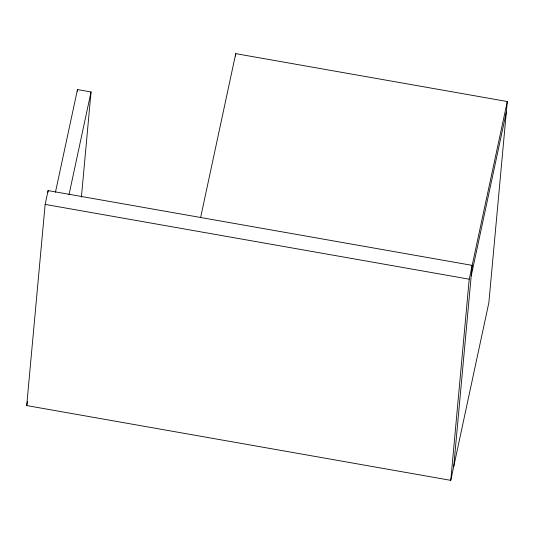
<?xml version="1.0" encoding="UTF-8"?>
<svg xmlns="http://www.w3.org/2000/svg" width="534" height="534" viewBox="0 0 534 534"><rect width="100%" height="100%" fill="white"/><g stroke="black" fill="none" stroke-linecap="round" stroke-linejoin="round"><path stroke-width="0.8" d="M200.624 217.492L235.748 53.647L507.3 101.533L488.857 302.698L450.769 480.353L26.7 405.573L45.143 204.409L48.1 190.598L472.176 265.378L453.733 466.536M47.953 192.253L48.1 190.598M77.317 91.221L77.47 89.558L91.04 91.955L81.395 197.173M235.521 56.083L235.748 53.647M450.769 480.353L469.212 279.189L507.3 101.533M55.449 192.267L77.47 89.558M69.02 194.663L91.04 91.955M26.7 405.573L27.568 401.508M471.208 275.918L506.332 112.073M45.143 204.409L469.212 279.189"/></g></svg>
